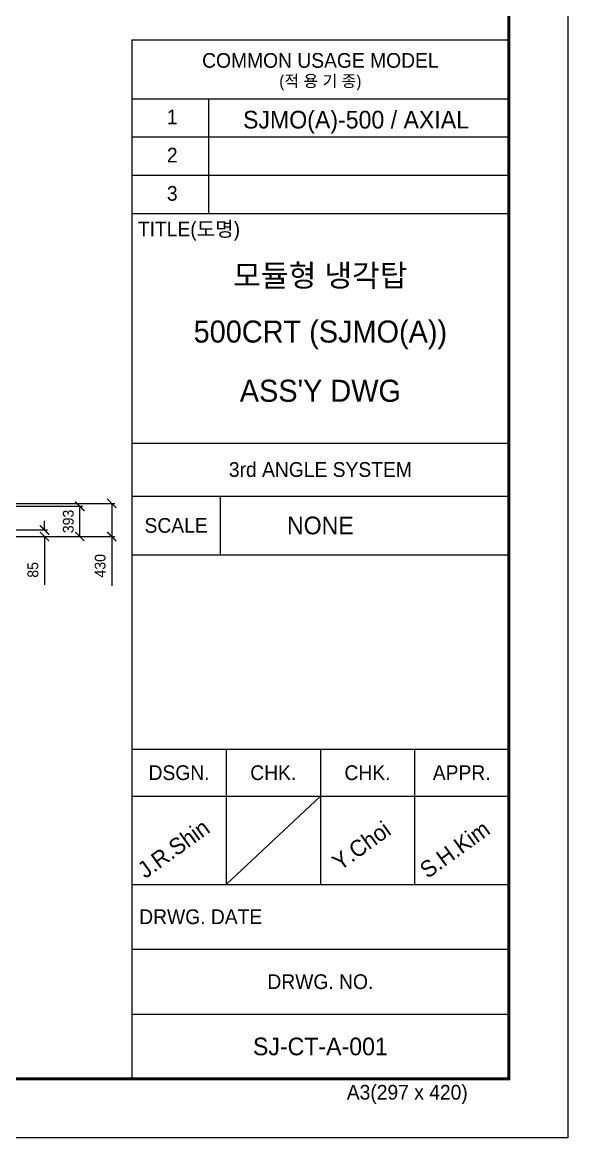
# Model space of a CAD drawing. Header units: millimetres. Extents: x 2913 to 35025, y 2470 to 25178.
# Drawn here: x 27944 to 35025, y 2470 to 16957 of the extents above; entities that cross this region are included whole.
import ezdxf
from ezdxf.enums import TextEntityAlignment as Align

# ---------------------------------------------------------------- set-up
doc = ezdxf.new("R2010")
doc.units = ezdxf.units.MM
for name, color, linetype in [('냉각탑_dim', 1, 'Continuous'), ('냉각탑_form', 1, 'Continuous'), ('냉각탑_text', 3, 'Continuous')]:
    doc.layers.add(name, color=color, linetype=linetype)
doc.styles.add('HY울릉도L', font='')
doc.styles.add('돋움', font='Dotum.ttf')
doc.styles.get('HY울릉도L').set_extended_font_data('HY울릉도L')
doc.dimstyles.new('성지DIM', dxfattribs={"dimtxt": 3.5, "dimasz": 3, "dimexe": 1, "dimexo": 2.5, "dimgap": 2, "dimtad": 1, "dimdec": 0, "dimzin": 3, "dimdsep": 46, "dimtxsty": 'HY울릉도L', "dimblk": 'ARCHTICK', "dimcen": -2, "dimclrd": 256, "dimclre": 256, "dimclrt": 7, "dimadec": 0, "dimazin": 0, "dimtfac": 1, "dimtdec": 0, "dimtofl": 0, "dimtmove": 0, "dimatfit": 3, "dimfxl": 1, "dimtolj": 1, "dimtzin": 0, "dimlwe": -1, "dimarcsym": 0})

# ---------------------------------------------------------------- blocks, each defined once
blk = doc.blocks.new('냉각탑form')
at = {"layer": 'Defpoints'}
blk.add_lwpolyline([(0, 297.07), (420.1, 297.07), (420.1, 0), (0, 0)], close=True, dxfattribs=at)
at = {"layer": '냉각탑_form'}
for p, q in [((346.08, 186.55), (346.08, 10)), ((346.08, 186.55), (410.1, 186.55)), ((346.08, 186.55), (410.1, 186.55)), ((346.08, 176.54), (410.1, 176.54)), ((359.09, 176.54), (359.09, 157.04)), ((346.08, 170.04), (410.1, 170.04)), ((346.08, 163.54), (410.1, 163.54)), ((346.08, 157.04), (410.1, 157.04)), ((346.08, 157.04), (410.1, 157.04)), ((346.08, 118.03), (410.1, 118.03)), ((346.08, 109.03), (410.1, 109.03)), ((361.09, 109.03), (361.09, 99.02)), ((346.08, 99.02), (410.1, 99.02)), ((346.08, 66.02), (410.1, 66.02)), ((362.09, 66.02), (362.09, 43.01)), ((378.09, 66.02), (378.09, 43.01)), ((394.1, 66.02), (394.1, 43.01)), ((346.08, 58.01), (410.1, 58.01)), ((378.09, 58.01), (362.09, 43.01)), ((346.08, 43.01), (410.1, 43.01)), ((346.08, 32.01), (410.1, 32.01)), ((346.08, 21.01), (410.1, 21.01))]:
    blk.add_line(p, q, dxfattribs=at)
at = {"layer": '냉각탑_form', "const_width": 0.5}
blk.add_lwpolyline([(10, 287.07), (10, 10), (410.1, 10), (410.1, 287.07)], close=True, dxfattribs=at)
at = {"layer": '냉각탑_form', "style": '돋움'}
for s, height, p in [('COMMON USAGE MODEL', 2.5006, (378.09, 183.04)), ('(적 용 기 종)', 2, (378.09, 179.54)), ('3rd ANGLE SYSTEM', 2.5006, (378.09, 113.53)), ('SCALE', 2.501, (353.59, 104.03)), ('DSGN.', 2.501, (354.09, 62.02)), ('CHK.', 2.501, (370.09, 62.02)), ('CHK.', 2.501, (386.09, 62.02)), ('APPR.', 2.501, (402.1, 62.02)), ('DRWG. NO.', 2.501, (378.09, 26.51))]:
    blk.add_text(s, height=height, dxfattribs=at).set_placement(p, align=Align.MIDDLE_CENTER)
for s, height, p in [('1', 2.5, (352.02, 172.2)), ('2', 2.5, (352.02, 165.7)), ('3', 2.5, (352.02, 159.2)), ('TITLE(도명)', 2.501, (347.09, 153.14)), ('DRWG. DATE', 2.501, (347.32, 36.29)), ('A3(297 x 420)', 2.5006, (382.58, 6.47))]:
    blk.add_text(s, height=height, dxfattribs=at).set_placement(p)
blk = doc.blocks.new('_ArchTick')
at = {"color": 0, "linetype": 'ByBlock', "const_width": 0.15}
blk.add_lwpolyline([(-0.5, -0.5), (0.5, 0.5)], dxfattribs=at)
blk = doc.blocks.new('*D300')
at = {"layer": 'Defpoints', "color": 0, "transparency": 16777216}
for p in [(26993, 10363), (27444, 10278), (28232, 10278)]:
    blk.add_point(p, dxfattribs=at)
at = {"layer": '냉각탑_dim', "lineweight": -2, "transparency": 16777216}
for p, q in [((28232, 10363), (28232, 10483)), ((28232, 10278), (28232, 9651))]:
    blk.add_line(p, q, dxfattribs=at)
at = {"layer": '냉각탑_dim', "transparency": 16777216}
for p, q in [((27093, 10363), (28272, 10363)), ((27544, 10278), (28272, 10278))]:
    blk.add_line(p, q, dxfattribs=at)
at = {"layer": '냉각탑_dim', "lineweight": -2, "transparency": 16777216, "xscale": 120, "yscale": 120, "zscale": 120}
for p, rotation in [((28232, 10363), 270), ((28232, 10278), 90)]:
    blk.add_blockref('_ArchTick', p, dxfattribs=dict(at, rotation=rotation))
at = {"layer": '냉각탑_dim', "color": 7, "transparency": 16777216, "insert": (28082, 9845), "char_height": 140, "attachment_point": 5, "rotation": 90, "style": 'HY울릉도L'}
blk.add_mtext('\\A1;85', dxfattribs=at)
blk = doc.blocks.new('*D301')
at = {"layer": 'Defpoints', "color": 0, "transparency": 16777216}
for p in [(26994, 10671), (28691, 10671), (27444, 10278)]:
    blk.add_point(p, dxfattribs=at)
at = {"layer": '냉각탑_dim', "transparency": 16777216}
for p, q in [((27094, 10671), (28731, 10671)), ((27544, 10278), (28731, 10278))]:
    blk.add_line(p, q, dxfattribs=at)
at = {"layer": '냉각탑_dim', "lineweight": -2, "transparency": 16777216}
blk.add_line((28691, 10278), (28691, 10671), dxfattribs=at)
at = {"layer": '냉각탑_dim', "lineweight": -2, "transparency": 16777216, "xscale": 120, "yscale": 120, "zscale": 120}
for p, rotation in [((28691, 10671), 90), ((28691, 10278), 270)]:
    blk.add_blockref('_ArchTick', p, dxfattribs=dict(at, rotation=rotation))
at = {"layer": '냉각탑_dim', "color": 7, "transparency": 16777216, "insert": (28541, 10474), "char_height": 140, "attachment_point": 5, "rotation": 90, "style": 'HY울릉도L'}
blk.add_mtext('\\A1;393', dxfattribs=at)
blk = doc.blocks.new('*D302')
at = {"layer": 'Defpoints', "color": 0, "transparency": 16777216}
for p in [(27174, 10708), (27444, 10278), (29105, 10278)]:
    blk.add_point(p, dxfattribs=at)
at = {"layer": '냉각탑_dim', "transparency": 16777216}
for p, q in [((27274, 10708), (29145, 10708)), ((27544, 10278), (29145, 10278))]:
    blk.add_line(p, q, dxfattribs=at)
at = {"layer": '냉각탑_dim', "lineweight": -2, "transparency": 16777216}
for p, q in [((29105, 10708), (29105, 10278)), ((29105, 10278), (29105, 9638))]:
    blk.add_line(p, q, dxfattribs=at)
at = {"layer": '냉각탑_dim', "lineweight": -2, "transparency": 16777216, "xscale": 120, "yscale": 120, "zscale": 120}
for p, rotation in [((29105, 10708), 90), ((29105, 10278), 270)]:
    blk.add_blockref('_ArchTick', p, dxfattribs=dict(at, rotation=rotation))
at = {"layer": '냉각탑_dim', "color": 7, "transparency": 16777216, "insert": (28955, 9898), "char_height": 140, "attachment_point": 5, "rotation": 90, "style": 'HY울릉도L'}
blk.add_mtext('\\A1;430', dxfattribs=at)

msp = doc.modelspace()

# ---------------------------------------------------------------- block references
at = {"layer": '냉각탑_form', "xscale": 76.44, "yscale": 76.44, "zscale": 76.44}
msp.add_blockref('냉각탑form', (2912.6, 2470.1), dxfattribs=at)

# ---------------------------------------------------------------- texts
at = {"layer": '냉각탑_text', "style": '돋움'}
for s, height, p in [('SJMO(A)-500 / AXIAL', 229.376, (32277.1, 15692.2)), ('모듈형 냉각탑', 286.65, (31814, 13668.7)), ('500CRT (SJMO(A))', 286.65, (31814, 12940.4)), ("ASS'Y DWG", 286.65, (31814, 12171.3)), ('NONE', 229.38, (31814, 10421.8)), ('SJ-CT-A-001', 229.376, (31814, 3655.2))]:
    msp.add_text(s, height=height, dxfattribs=at).set_placement(p, align=Align.MIDDLE_CENTER)
for s, p in [('J.R.Shin', (29540.2, 5827.8)), ('Y.Choi', (32068.6, 5929.8)), ('S.H.Kim', (33205.6, 5827.8))]:
    msp.add_text(s, height=214.08, rotation=35.81856, dxfattribs=at).set_placement(p)

# ---------------------------------------------------------------- dimensions: what is measured, and where the dimension line sits
at = {"layer": '냉각탑_dim'}
dim = msp.add_linear_dim(base=(28690.7, 10670.9), p1=(27443.8, 10277.9), p2=(26994.3, 10670.9), angle=90, dimstyle='성지DIM', override={"dimscale": 40}, dxfattribs=at)
dim.commit()
dim.dimension.update_dxf_attribs({"geometry": '*D301', "text_midpoint": (28690.7, 10474.4), "dimtype": 160})
for base, p1, picture, middle in [((29105.1, 10277.9), (27174.3, 10707.9), '*D302', (28955.1, 9897.9)), ((28231.7, 10277.9), (26993.3, 10362.9), '*D300', (28081.7, 9844.5))]:
    dim = msp.add_linear_dim(base=base, p1=p1, p2=(27443.8, 10277.9), angle=90, dimstyle='성지DIM', override={"dimscale": 40}, dxfattribs=at)
    dim.commit()
    dim.dimension.update_dxf_attribs({"geometry": picture, "text_midpoint": middle})

doc.saveas('drawing.dxf')
